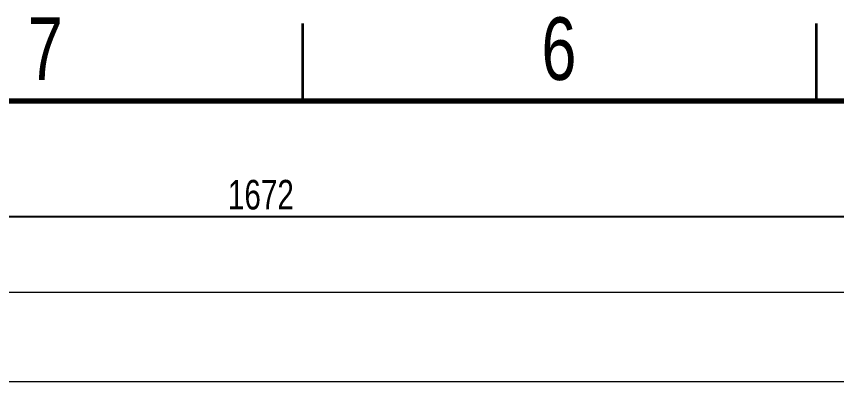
# Model space of a CAD drawing. Header units: millimetres. Extents: x 1601 to 1945, y 1403 to 1645.
# Drawn here: x 1667.1 to 1733.3, y 1615.6 to 1645.4 of the extents above; entities that cross this region are included whole.
import ezdxf

# ---------------------------------------------------------------- set-up
doc = ezdxf.new("R2010")
doc.units = ezdxf.units.MM
doc.styles.add('SLDTEXTSTYLE0', font='TXT', dxfattribs={"width": 0.75})
doc.dimstyles.new('SLDDIMSTYLE0', dxfattribs={"dimtxt": 2.38125, "dimasz": 1.5, "dimexe": 0, "dimexo": 0.0625, "dimgap": 0.595312, "dimtad": 1, "dimdec": 0, "dimlfac": 10, "dimrnd": 1e-09, "dimzin": 12, "dimdsep": 46, "dimtxsty": 'SLDTEXTSTYLE0', "dimsah": 1, "dimcen": 0.09, "dimadec": 0, "dimazin": 3, "dimtfac": 1, "dimtdec": 0, "dimtofl": 0, "dimtmove": 0, "dimatfit": 3, "dimfxl": 1, "dimfrac": 2, "dimtolj": 1, "dimtzin": 12, "dimarcsym": 0})

# ---------------------------------------------------------------- blocks, each defined once
blk = doc.blocks.new('*D78')
at = {"color": 0, "lineweight": -2, "transparency": 16777216}
for p, q in [((1626.075, 1615.658), (1626.075, 1629.276)), ((1746.175, 1629.276), (1627.575, 1629.276)), ((1747.675, 1623.258), (1747.675, 1629.276))]:
    blk.add_line(p, q, dxfattribs=at)
at = {"color": 0, "transparency": 16777216}
for points in [[(1627.575, 1629.526), (1627.575, 1629.026), (1626.075, 1629.276)], [(1746.175, 1629.526), (1746.175, 1629.026), (1747.675, 1629.276)]]:
    blk.add_solid(points, dxfattribs=at)
at = {"layer": 'Defpoints', "color": 0, "transparency": 16777216}
for p in [(1626.075, 1629.276), (1747.675, 1623.196), (1626.075, 1615.596)]:
    blk.add_point(p, dxfattribs=at)
at = {"color": 0, "lineweight": 20, "transparency": 16777216, "insert": (1686.851, 1632.253), "char_height": 2.3813, "attachment_point": 2, "style": 'SLDTEXTSTYLE0'}
blk.add_mtext('\\A1;1672', dxfattribs=at)

msp = doc.modelspace()

# ---------------------------------------------------------------- linework, layer by layer
at = {"color": 7, "linetype": 'Continuous', "lineweight": 35}
for p, q in [((1690.225, 1638.636), (1690.225, 1644.845)), ((1731.622, 1638.636), (1731.622, 1644.845))]:
    msp.add_line(p, q, dxfattribs=at)
at = {"color": 7, "linetype": 'Continuous', "lineweight": 70}
msp.add_line((1607.432, 1638.636), (1938.605, 1638.636), dxfattribs=at)
at = {"lineweight": 20}
for p, q in [((1626.075, 1623.196), (1746.375, 1623.196)), ((1633.675, 1616.016), (1740.075, 1616.016))]:
    msp.add_line(p, q, dxfattribs=at)

# ---------------------------------------------------------------- texts
at = {"color": 7, "linetype": 'Continuous', "lineweight": 0, "char_height": 5.047, "attachment_point": 2, "style": 'SLDTEXTSTYLE0'}
for s, insert in [('7', (1669.476, 1645.353)), ('6', (1710.873, 1645.353))]:
    msp.add_mtext(s, dxfattribs=dict(at, insert=insert))

# ---------------------------------------------------------------- dimensions: what is measured, and where the dimension line sits
at = {"lineweight": 20}
dim = msp.add_linear_dim(base=(1626.075, 1629.276), p1=(1747.675, 1623.196), p2=(1626.075, 1615.596), text='1672', dimstyle='SLDDIMSTYLE0', dxfattribs=at)
dim.commit()
dim.dimension.update_dxf_attribs({"geometry": '*D78', "text_midpoint": (1686.851, 1629.276), "dimtype": 160})

doc.saveas('drawing.dxf')
